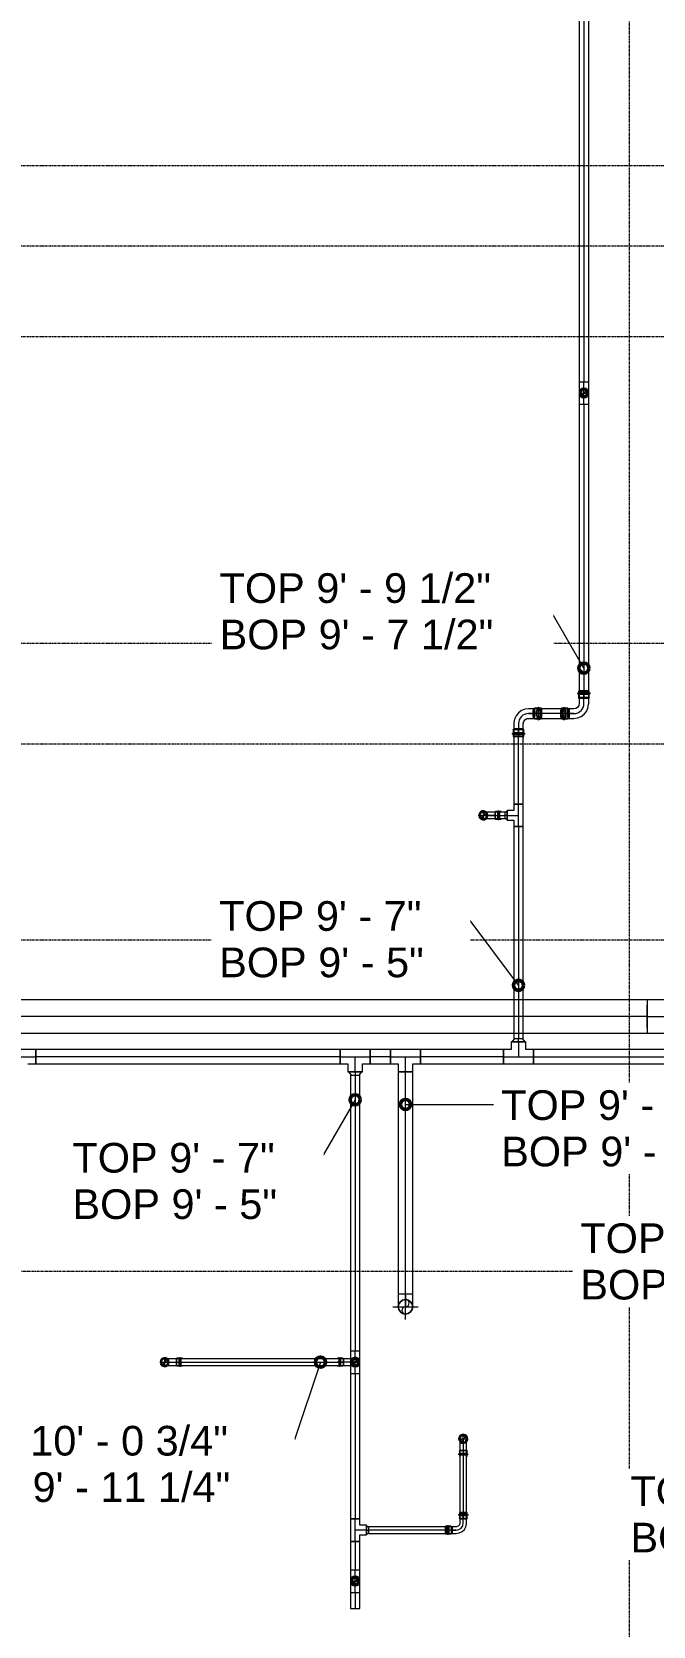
# Model space of a CAD drawing. Header units: inches. Extents: x -3679 to 241, y -496 to 1784.
# Drawn here: x -2129.8 to -2006.2, y 202.5 to 519.6 of the extents above; entities that cross this region are included whole.
import ezdxf

# ---------------------------------------------------------------- set-up
doc = ezdxf.new("R2010")
doc.units = ezdxf.units.IN
doc.header["$MEASUREMENT"] = 0
doc.linetypes.add('Grid Line', pattern=[0.875, 0.5, -0.125, 0.125, -0.125])
doc.layers.add('A-DETL', color=250, linetype='Continuous', lineweight=5, plot=False)
for name, color, linetype, lineweight in [('G-ANNO-DIMS', 251, 'Continuous', 9), ('P-PIPE', 1, 'Continuous', 9), ('P-PIPE-CNTR', 1, 'Continuous', 9), ('S-GRID', 8, 'Continuous', 9)]:
    doc.layers.add(name, color=color, linetype=linetype, lineweight=lineweight)
doc.styles.add('Arial_1', font='arial.ttf', dxfattribs={"height": 5.901198})

# ---------------------------------------------------------------- blocks, each defined once
blk = doc.blocks.new('Victaulic-VicPress316-Elbow 90-45deg Style P568_P571 - Standard-523083-MAIN LEVEL')
at = {"layer": 'P-PIPE'}
for p, q in [((-436.17, 302.52), (-436.17, 302.18)), ((-436.17, 301.89), (-436.17, 301.44)), ((-436.06, 302.52), (-436.06, 301.22)), ((-436.06, 301.33), (-436.06, 300.39)), ((-436.06, 301.33), (-435.41, 301.33)), ((-435.41, 301.33), (-436.06, 301.33)), ((-435.41, 302.52), (-435.41, 302.52)), ((-435.41, 302.52), (-435.41, 302.52)), ((-435.41, 302.52), (-435.41, 302.52)), ((-435.41, 302.52), (-435.41, 302.52)), ((-435.41, 302.18), (-435.41, 302.18)), ((-435.41, 302.18), (-435.41, 302.18)), ((-435.41, 301.89), (-435.41, 301.89)), ((-435.41, 301.89), (-435.41, 301.89)), ((-435.41, 301.33), (-434.75, 301.33)), ((-434.75, 301.33), (-435.41, 301.33)), ((-435.41, 300.39), (-435.41, 301.33)), ((-434.75, 301.22), (-434.75, 302.52)), ((-434.75, 300.39), (-434.75, 301.33)), ((-434.64, 302.18), (-434.64, 302.52)), ((-434.64, 301.44), (-434.64, 301.89)), ((-435.41, 301.22), (-435.41, 301.22)), ((-435.41, 301.22), (-435.41, 301.22)), ((-435.41, 299), (-435.41, 300.39)), ((-435.41, 299), (-435.41, 299))]:
    blk.add_line(p, q, dxfattribs=at)
at = {"layer": 'P-PIPE', "flags": 128}
for points in [[(-436.17, 301.89), (-436.29, 301.96), (-436.3, 302.1), (-436.19, 302.18), (-436.17, 302.18)], [(-436.17, 302.18), (-436.08, 302.18), (-435.83, 302.18), (-435.47, 302.18), (-435.41, 302.18)], [(-435.41, 302.18), (-435.77, 302.18), (-436.05, 302.18), (-436.17, 302.18), (-436.17, 302.18)], [(-436.17, 301.89), (-436.08, 301.89), (-435.83, 301.89), (-435.47, 301.89), (-435.41, 301.89)], [(-435.41, 301.89), (-435.77, 301.89), (-436.05, 301.89), (-436.17, 301.89), (-436.17, 301.89)], [(-436.06, 301.22), (-436.17, 301.41), (-436.17, 301.44)], [(-434.64, 302.18), (-434.73, 302.18), (-434.98, 302.18), (-435.34, 302.18), (-435.41, 302.18)], [(-435.41, 302.18), (-435.04, 302.18), (-434.76, 302.18), (-434.64, 302.18), (-434.64, 302.18)], [(-434.64, 301.89), (-434.73, 301.89), (-434.98, 301.89), (-435.34, 301.89), (-435.41, 301.89)], [(-435.41, 301.89), (-435.04, 301.89), (-434.76, 301.89), (-434.64, 301.89), (-434.64, 301.89)], [(-434.64, 301.44), (-434.73, 301.24), (-434.75, 301.22)], [(-434.64, 302.18), (-434.52, 302.11), (-434.51, 301.98), (-434.62, 301.89), (-434.64, 301.89)], [(-435.41, 299.91), (-435.8, 299.82), (-436.12, 299.56), (-436.3, 299.19), (-436.29, 298.78), (-436.1, 298.42), (-435.78, 298.17), (-435.41, 298.09)], [(-435.41, 299.77), (-435.77, 299.67), (-436.05, 299.42), (-436.17, 299.07), (-436.11, 298.7), (-435.88, 298.4), (-435.54, 298.25), (-435.41, 298.23)], [(-436.06, 300.39), (-436.06, 299.89), (-436.06, 299.46), (-436.06, 299.15), (-436.06, 299.01), (-436.06, 299)], [(-435.41, 298.09), (-435.01, 298.18), (-434.69, 298.44), (-434.51, 298.81), (-434.52, 299.22), (-434.71, 299.58), (-435.03, 299.83), (-435.41, 299.91)], [(-435.41, 298.23), (-435.04, 298.33), (-434.76, 298.58), (-434.64, 298.93), (-434.7, 299.3), (-434.93, 299.6), (-435.27, 299.75), (-435.41, 299.77)], [(-434.75, 299), (-434.75, 299.09), (-434.75, 299.36), (-434.75, 299.76), (-434.75, 300.25), (-434.75, 300.39)]]:
    blk.add_lwpolyline(points, dxfattribs=at)
at = {"layer": 'P-PIPE'}
for radius, start, end in [(0.767, 90, 270), (0.767, 90, 270), (0.767, 90, 270), (0.657, 90, 270), (0.657, 90, 270), (0.657, 90, 180), (0.657, 180, 270), (0.767, 270, 90), (0.767, 270, 90), (0.767, 270, 90), (0.658, 270, 90), (0.658, 270, 90), (0.658, 0, 90), (0.658, 270, 0)]:
    blk.add_arc((-435.41, 299), radius, start, end, dxfattribs=at)
blk = doc.blocks.new('Victaulic-VicPress316-Elbow 90-45deg Style P568_P571 - Standard-V7-MAIN LEVEL')
at = {"layer": 'P-PIPE'}
for p, q in [((-0.77, 3.52), (-0.77, 3.18)), ((0.77, 3.52), (-0.77, 3.52)), ((-0.77, 3.52), (0.77, 3.52)), ((-0.77, 3.18), (0.77, 3.18)), ((0.77, 3.18), (-0.77, 3.18)), ((-0.66, 3.52), (-0.66, 2.22)), ((-0.66, 3.52), (0.66, 3.52)), ((0.66, 3.52), (-0.66, 3.52)), ((0.66, 2.22), (0.66, 3.52)), ((0.77, 3.18), (0.77, 3.52)), ((-3.18, 0.77), (-3.52, 0.77)), ((-3.52, 0.77), (-3.52, -0.77)), ((-3.52, -0.77), (-3.52, 0.77)), ((-2.22, 0.66), (-3.52, 0.66)), ((-3.52, -0.66), (-3.52, 0.66)), ((-3.52, 0.66), (-3.52, -0.66)), ((-3.18, -0.77), (-3.18, 0.77)), ((-3.18, 0.77), (-3.18, -0.77)), ((-2.44, 0.77), (-2.89, 0.77)), ((-2.89, -0.77), (-2.89, 0.77)), ((-2.89, 0.77), (-2.89, -0.77)), ((-1.39, 0.66), (-2.33, 0.66)), ((-2.33, 0), (-2.33, 0.66)), ((-2.33, 0.66), (-2.33, 0)), ((-2.22, -0.66), (-2.22, 0.66)), ((-2.22, 0.66), (-2.22, -0.66)), ((-0.77, 2.89), (-0.77, 2.44)), ((-0.77, 2.89), (0.77, 2.89)), ((0.77, 2.89), (-0.77, 2.89)), ((-0.66, 2.33), (-0.66, 1.39)), ((0, 2.33), (-0.66, 2.33)), ((-0.66, 2.33), (0, 2.33)), ((-0.66, 2.22), (0.66, 2.22)), ((0.66, 2.22), (-0.66, 2.22)), ((0, 2.33), (0.66, 2.33)), ((0.66, 2.33), (0, 2.33)), ((0, 1.39), (0, 2.33)), ((0.66, 1.39), (0.66, 2.33)), ((0.77, 2.44), (0.77, 2.89)), ((-3.52, -0.66), (-2.22, -0.66)), ((-3.52, -0.77), (-3.18, -0.77)), ((-2.89, -0.77), (-2.44, -0.77)), ((-2.33, 0), (-2.33, -0.66)), ((-2.33, -0.66), (-2.33, 0)), ((-1.39, 0), (-2.33, 0)), ((-2.33, -0.66), (-1.39, -0.66))]:
    blk.add_line(p, q, dxfattribs=at)
at = {"layer": 'P-PIPE', "flags": 128}
for points in [[(-0.77, 2.89), (-0.89, 2.96), (-0.9, 3.1), (-0.79, 3.18), (-0.77, 3.18)], [(0.77, 3.18), (0.67, 3.18), (0.42, 3.18), (0.07, 3.18), (-0.3, 3.18), (-0.6, 3.18), (-0.75, 3.18), (-0.77, 3.18)], [(-0.77, 3.18), (-0.67, 3.18), (-0.42, 3.18), (-0.07, 3.18), (0.3, 3.18), (0.6, 3.18), (0.75, 3.18), (0.77, 3.18)], [(0.77, 3.18), (0.89, 3.11), (0.9, 2.98), (0.79, 2.89), (0.77, 2.89)], [(-3.18, 0.77), (-3.11, 0.89), (-2.98, 0.9), (-2.89, 0.79), (-2.89, 0.77)], [(-3.18, 0.77), (-3.18, 0.67), (-3.18, 0.42), (-3.18, 0.07), (-3.18, -0.3), (-3.18, -0.6), (-3.18, -0.75), (-3.18, -0.77)], [(-3.18, -0.77), (-3.18, -0.67), (-3.18, -0.42), (-3.18, -0.07), (-3.18, 0.3), (-3.18, 0.6), (-3.18, 0.75), (-3.18, 0.77)], [(-2.89, -0.77), (-2.89, -0.67), (-2.89, -0.42), (-2.89, -0.07), (-2.89, 0.3), (-2.89, 0.6), (-2.89, 0.75), (-2.89, 0.77)], [(-2.89, 0.77), (-2.89, 0.67), (-2.89, 0.42), (-2.89, 0.07), (-2.89, -0.3), (-2.89, -0.6), (-2.89, -0.75), (-2.89, -0.77)], [(-2.44, 0.77), (-2.24, 0.68), (-2.22, 0.66)], [(-0.66, 1.39), (-0.75, 1.04), (-1, 0.77), (-1.35, 0.66), (-1.39, 0.66)], [(-1.39, -0.66), (-0.78, -0.56), (-0.23, -0.29), (0.22, 0.13), (0.53, 0.67), (0.65, 1.27), (0.66, 1.39)], [(-0.77, 2.89), (-0.67, 2.89), (-0.42, 2.89), (-0.07, 2.89), (0.3, 2.89), (0.6, 2.89), (0.75, 2.89), (0.77, 2.89)], [(0.77, 2.89), (0.67, 2.89), (0.42, 2.89), (0.07, 2.89), (-0.3, 2.89), (-0.6, 2.89), (-0.75, 2.89), (-0.77, 2.89)], [(-0.66, 2.22), (-0.77, 2.41), (-0.77, 2.44)], [(0.77, 2.44), (0.68, 2.24), (0.66, 2.22)], [(-2.89, -0.77), (-2.96, -0.89), (-3.1, -0.9), (-3.18, -0.79), (-3.18, -0.77)], [(-2.22, -0.66), (-2.41, -0.77), (-2.44, -0.77)]]:
    blk.add_lwpolyline(points, dxfattribs=at)
at = {"layer": 'P-PIPE'}
blk.add_arc((-1.39, 1.39), 1.39, 270, 0, dxfattribs=at)
blk = doc.blocks.new('Victaulic-VicPress316-Elbow 90-45deg Style P568_P571 - Standard-V17-MAIN LEVEL')
at = {"layer": 'P-PIPE'}
for p, q in [((-2021.06, 388.54), (-2021.06, 388.16)), ((-2021.06, 388.16), (-2021.04, 388.16)), ((-2021.04, 387.83), (-2021.06, 387.83)), ((-2021.06, 387.83), (-2021.06, 387.28)), ((-2018.96, 388.54), (-2021.04, 388.54)), ((-2021.04, 388.54), (-2018.96, 388.54)), ((-2021.04, 388.16), (-2018.96, 388.16)), ((-2018.96, 388.16), (-2021.04, 388.16)), ((-2021.04, 387.83), (-2018.96, 387.83)), ((-2018.96, 387.83), (-2021.04, 387.83)), ((-2020.95, 388.54), (-2020.95, 387.06)), ((-2020.95, 387.17), (-2020.95, 386)), ((-2020.93, 388.54), (-2019.07, 388.54)), ((-2019.07, 388.54), (-2020.93, 388.54)), ((-2019.82, 387.17), (-2020.93, 387.17)), ((-2020.93, 387.17), (-2020.18, 387.17)), ((-2020.93, 387.06), (-2019.07, 387.06)), ((-2019.07, 387.06), (-2020.93, 387.06)), ((-2020.18, 387.17), (-2019.07, 387.17)), ((-2020, 386), (-2020, 387.17)), ((-2019.07, 387.17), (-2019.82, 387.17)), ((-2019.05, 387.06), (-2019.05, 388.54)), ((-2019.05, 386), (-2019.05, 387.17)), ((-2018.94, 388.16), (-2018.96, 388.16)), ((-2018.96, 387.83), (-2018.94, 387.83)), ((-2018.94, 388.16), (-2018.94, 388.54)), ((-2018.94, 387.28), (-2018.94, 387.83)), ((-2024.1, 385.05), (-2024.47, 385.05)), ((-2023.02, 384.94), (-2024.47, 384.94)), ((-2023.23, 385.05), (-2023.78, 385.05)), ((-2021.98, 384.94), (-2023.12, 384.94)), ((-2021.98, 383.99), (-2023.12, 383.99)), ((-2024.47, 383.04), (-2023.02, 383.04)), ((-2024.47, 382.93), (-2024.1, 382.93)), ((-2023.78, 382.93), (-2023.23, 382.93)), ((-2023.12, 383.04), (-2021.98, 383.04))]:
    blk.add_line(p, q, dxfattribs=at)
at = {"layer": 'P-PIPE', "flags": 128}
for points in [[(-2021.06, 387.83), (-2021.2, 387.91), (-2021.21, 388.07), (-2021.08, 388.16), (-2021.06, 388.16)], [(-2018.96, 388.16), (-2019.13, 388.16), (-2019.46, 388.16), (-2019.87, 388.16), (-2020.32, 388.16), (-2020.7, 388.16), (-2020.96, 388.16), (-2021.06, 388.16), (-2021.06, 388.16)], [(-2021.06, 387.83), (-2020.97, 387.83), (-2020.71, 387.83), (-2020.32, 387.83), (-2019.88, 387.83), (-2019.46, 387.83), (-2019.14, 387.83), (-2018.96, 387.83), (-2018.96, 387.83)], [(-2020.95, 387.06), (-2021.06, 387.25), (-2021.06, 387.28)], [(-2021.04, 388.16), (-2020.87, 388.16), (-2020.54, 388.16), (-2020.13, 388.16), (-2019.68, 388.16), (-2019.3, 388.16), (-2019.04, 388.16), (-2018.94, 388.16), (-2018.94, 388.16)], [(-2018.94, 387.83), (-2019.03, 387.83), (-2019.29, 387.83), (-2019.68, 387.83), (-2020.12, 387.83), (-2020.54, 387.83), (-2020.86, 387.83), (-2021.04, 387.83), (-2021.04, 387.83)], [(-2018.94, 387.28), (-2019.03, 387.07), (-2019.05, 387.06)], [(-2018.94, 388.16), (-2018.8, 388.09), (-2018.79, 387.93), (-2018.92, 387.83), (-2018.94, 387.83)], [(-2023.94, 385.21), (-2024.09, 385.15), (-2024.17, 385.02), (-2024.23, 384.81), (-2024.28, 384.5), (-2024.3, 384.08), (-2024.29, 383.64), (-2024.25, 383.28), (-2024.2, 383.04), (-2024.14, 382.89), (-2024.05, 382.79), (-2023.94, 382.76)], [(-2023.94, 385.21), (-2023.79, 385.15), (-2023.7, 385.02), (-2023.64, 384.81), (-2023.6, 384.5), (-2023.57, 384.08), (-2023.58, 383.64), (-2023.62, 383.28), (-2023.68, 383.04), (-2023.74, 382.89), (-2023.83, 382.79), (-2023.94, 382.76)], [(-2023.23, 385.05), (-2023.04, 384.98), (-2022.97, 384.91)], [(-2020.95, 386), (-2021.04, 385.57), (-2021.28, 385.22), (-2021.64, 384.99), (-2021.98, 384.94)], [(-2021.98, 383.04), (-2021.25, 383.13), (-2020.57, 383.4), (-2019.97, 383.84), (-2019.51, 384.41), (-2019.19, 385.09), (-2019.06, 385.82), (-2019.05, 386)], [(-2023.23, 382.93), (-2023.04, 383), (-2022.97, 383.07)]]:
    blk.add_lwpolyline(points, dxfattribs=at)
at = {"layer": 'P-PIPE'}
for centre, major_axis, ratio, start_param, end_param in [((-2024.47, 383.99), (0, 1.06), 0.188847, 0, 3.141593), ((-2024.47, 383.99), (0, 0.95), 0.188847, 0, 3.141593), ((-2024.47, 383.99), (0, 1.06), 0.188847, 3.141593, 6.283185), ((-2024.47, 383.99), (0, 0.95), 0.188847, 3.141593, 6.283185), ((-2024.1, 383.99), (0, 1.06), 0.188847, 0, 3.141593), ((-2024.1, 383.99), (0, 1.06), 0.188847, 3.141593, 6.283185), ((-2023.78, 383.99), (0, 1.06), 0.188847, 0, 3.141593), ((-2023.78, 383.99), (0, 1.06), 0.188847, 3.141593, 6.283185), ((-2023.12, 383.99), (0, 0.95), 0.188847, 0, 1.570796), ((-2023.12, 383.99), (0, 0.95), 0.188847, 1.570796, 3.141593), ((-2023.02, 383.99), (0, 0.95), 0.188847, 0, 3.141593), ((-2023.12, 383.99), (0, 0.95), 0.188847, 4.712389, 6.283185), ((-2023.12, 383.99), (0, 0.95), 0.188847, 3.141593, 4.712389), ((-2023.02, 383.99), (0, 0.95), 0.188847, 3.141593, 6.283185), ((-2021.98, 386), (0, 2.02), 0.982006, 3.141593, 4.712389)]:
    blk.add_ellipse(centre, major_axis=major_axis, ratio=ratio, start_param=start_param, end_param=end_param, dxfattribs=at)
blk = doc.blocks.new('Victaulic-VicPress316-Elbow 90-45deg Style P568_P571 - Standard-V18-MAIN LEVEL')
at = {"layer": 'P-PIPE'}
for p, q in [((-2029.88, 384.94), (-2031.02, 384.94)), ((-2031.02, 383.99), (-2029.88, 383.99)), ((-2028.53, 384.94), (-2029.98, 384.94)), ((-2029.22, 385.05), (-2029.77, 385.05)), ((-2028.53, 385.05), (-2028.9, 385.05)), ((-2034.06, 380.7), (-2034.06, 380.14)), ((-2033.95, 381.97), (-2033.95, 380.81)), ((-2033.95, 380.92), (-2033.95, 379.44)), ((-2032.07, 380.92), (-2033.93, 380.92)), ((-2033.93, 380.92), (-2032.07, 380.92)), ((-2033.18, 380.81), (-2033.93, 380.81)), ((-2033.93, 380.81), (-2032.82, 380.81)), ((-2032.07, 380.81), (-2033.18, 380.81)), ((-2033, 381.97), (-2033, 380.81)), ((-2032.82, 380.81), (-2032.07, 380.81)), ((-2032.05, 380.81), (-2032.05, 381.97)), ((-2032.05, 379.44), (-2032.05, 380.92)), ((-2031.94, 380.14), (-2031.94, 380.7)), ((-2031.02, 383.04), (-2029.88, 383.04)), ((-2029.98, 383.04), (-2028.53, 383.04)), ((-2029.77, 382.93), (-2029.22, 382.93)), ((-2028.9, 382.93), (-2028.53, 382.93)), ((-2034.06, 380.14), (-2034.04, 380.14)), ((-2034.06, 379.81), (-2034.06, 379.44)), ((-2034.04, 379.81), (-2034.06, 379.81)), ((-2031.96, 380.14), (-2034.04, 380.14)), ((-2034.04, 380.14), (-2031.96, 380.14)), ((-2031.96, 379.81), (-2034.04, 379.81)), ((-2034.04, 379.81), (-2031.96, 379.81)), ((-2034.04, 379.44), (-2031.96, 379.44)), ((-2031.96, 379.44), (-2034.04, 379.44)), ((-2032.07, 379.44), (-2033.93, 379.44)), ((-2033.93, 379.44), (-2032.07, 379.44)), ((-2031.94, 380.14), (-2031.96, 380.14)), ((-2031.96, 379.81), (-2031.94, 379.81)), ((-2031.94, 379.44), (-2031.94, 379.81))]:
    blk.add_line(p, q, dxfattribs=at)
at = {"layer": 'P-PIPE', "flags": 128}
for points in [[(-2031.02, 384.94), (-2031.75, 384.84), (-2032.43, 384.57), (-2033.03, 384.13), (-2033.49, 383.56), (-2033.81, 382.89), (-2033.94, 382.16), (-2033.95, 381.97)], [(-2029.77, 385.05), (-2029.96, 384.98), (-2030.03, 384.91)], [(-2029.06, 385.21), (-2029.21, 385.15), (-2029.3, 385.02), (-2029.36, 384.81), (-2029.4, 384.5), (-2029.43, 384.08), (-2029.42, 383.64), (-2029.38, 383.28), (-2029.32, 383.04), (-2029.26, 382.89), (-2029.17, 382.79), (-2029.06, 382.76)], [(-2029.06, 382.76), (-2028.91, 382.83), (-2028.83, 382.96), (-2028.77, 383.16), (-2028.72, 383.48), (-2028.7, 383.9), (-2028.71, 384.34), (-2028.75, 384.69), (-2028.8, 384.94), (-2028.86, 385.09), (-2028.95, 385.18), (-2029.06, 385.21)], [(-2034.06, 380.7), (-2033.97, 380.9), (-2033.95, 380.92)], [(-2032.05, 381.97), (-2031.96, 382.4), (-2031.72, 382.75), (-2031.36, 382.98), (-2031.02, 383.04)], [(-2032.05, 380.92), (-2031.94, 380.72), (-2031.94, 380.7)], [(-2029.77, 382.93), (-2029.96, 383), (-2030.03, 383.07)], [(-2034.06, 379.81), (-2034.2, 379.89), (-2034.21, 380.05), (-2034.08, 380.14), (-2034.06, 380.14)], [(-2031.96, 380.14), (-2032.13, 380.14), (-2032.46, 380.14), (-2032.87, 380.14), (-2033.32, 380.14), (-2033.7, 380.14), (-2033.96, 380.14), (-2034.06, 380.14), (-2034.06, 380.14)], [(-2034.06, 379.81), (-2033.97, 379.81), (-2033.71, 379.81), (-2033.32, 379.81), (-2032.88, 379.81), (-2032.46, 379.81), (-2032.14, 379.81), (-2031.96, 379.81), (-2031.96, 379.81)], [(-2034.04, 380.14), (-2033.87, 380.14), (-2033.54, 380.14), (-2033.13, 380.14), (-2032.68, 380.14), (-2032.3, 380.14), (-2032.04, 380.14), (-2031.94, 380.14), (-2031.94, 380.14)], [(-2031.94, 379.81), (-2032.03, 379.81), (-2032.29, 379.81), (-2032.68, 379.81), (-2033.12, 379.81), (-2033.54, 379.81), (-2033.86, 379.81), (-2034.04, 379.81), (-2034.04, 379.81)], [(-2031.94, 380.14), (-2031.8, 380.07), (-2031.79, 379.91), (-2031.92, 379.81), (-2031.94, 379.81)]]:
    blk.add_lwpolyline(points, dxfattribs=at)
at = {"layer": 'P-PIPE'}
for centre, major_axis, ratio, start_param, end_param in [((-2031.02, 381.97), (0, 2.02), 0.982006, 0, 1.570796), ((-2029.98, 383.99), (0, 0.95), 0.188847, 0, 3.141593), ((-2029.88, 383.99), (0, 0.95), 0.188847, 0, 1.570796), ((-2029.88, 383.99), (0, 0.95), 0.188847, 1.570796, 3.141593), ((-2029.98, 383.99), (0, 0.95), 0.188847, 3.141593, 6.283185), ((-2029.88, 383.99), (0, 0.95), 0.188847, 4.712389, 6.283185), ((-2029.88, 383.99), (0, 0.95), 0.188847, 3.141593, 4.712389), ((-2029.22, 383.99), (0, 1.06), 0.188847, 0, 3.141593), ((-2029.22, 383.99), (0, 1.06), 0.188847, 3.141593, 6.283185), ((-2028.9, 383.99), (0, 1.06), 0.188847, 0, 3.141593), ((-2028.9, 383.99), (0, 1.06), 0.188847, 3.141593, 6.283185), ((-2028.53, 383.99), (0, 1.06), 0.188847, 0, 3.141593), ((-2028.53, 383.99), (0, 0.95), 0.188847, 0, 3.141593), ((-2028.53, 383.99), (0, 1.06), 0.188847, 3.141593, 6.283185), ((-2028.53, 383.99), (0, 0.95), 0.188847, 3.141593, 6.283185)]:
    blk.add_ellipse(centre, major_axis=major_axis, ratio=ratio, start_param=start_param, end_param=end_param, dxfattribs=at)
blk = doc.blocks.new('Transition - Generic - Plumbing-CW-1090292-MAIN LEVEL')
at = {"layer": 'P-PIPE'}
for radius, start, end in [(0.8125, 0, 180), (0.8125, 180, 0), (0.5625, 0, 180), (0.5625, 180, 0)]:
    blk.add_arc((-2376, 415.742802), radius, start, end, dxfattribs=at)
blk = doc.blocks.new('Elbow - Welded - Generic - Standard-V6-MAIN LEVEL')
at = {"layer": 'P-PIPE'}
blk.add_line((-704.95, 313.74), (-704.95, 313.74), dxfattribs=at)
blk.add_line((-704.95, 313.74), (-704.95, 313.74), dxfattribs=at)
at = {"layer": 'P-PIPE', "flags": 128}
for points in [[(-708.91, 313.74), (-708.81, 314.25), (-708.55, 314.69), (-708.14, 315.01), (-707.65, 315.17), (-707.47, 315.18)], [(-707.47, 315.18), (-707.38, 315.18), (-707.1, 315.18), (-706.67, 315.18), (-706.11, 315.18), (-705.47, 315.18), (-704.95, 315.18)], [(-707.47, 315.18), (-706.96, 315.09), (-706.52, 314.82), (-706.2, 314.42), (-706.04, 313.92), (-706.03, 313.74)], [(-707.47, 312.31), (-707.98, 312.4), (-708.42, 312.66), (-708.74, 313.07), (-708.89, 313.56), (-708.91, 313.74)], [(-706.03, 313.74), (-706.12, 313.23), (-706.39, 312.79), (-706.8, 312.47), (-707.29, 312.32), (-707.47, 312.31)], [(-704.95, 312.31), (-705.63, 312.31), (-706.26, 312.31), (-706.79, 312.31), (-707.18, 312.31), (-707.42, 312.31), (-707.47, 312.31)]]:
    blk.add_lwpolyline(points, dxfattribs=at)
at = {"layer": 'P-PIPE'}
for start, end in [(0, 180), (180, 0)]:
    blk.add_arc((-707.47, 313.74), 1.44, start, end, dxfattribs=at)
blk = doc.blocks.new('Transition - Generic - Plumbing-CW-1022941-MAIN LEVEL')
at = {"layer": 'P-PIPE'}
for radius, start, end in [(0.8125, 90, 270), (0.5625, 90, 270), (0.8125, 270, 90), (0.5625, 270, 90)]:
    blk.add_arc((-1197, 38.637308), radius, start, end, dxfattribs=at)

msp = doc.modelspace()

# ---------------------------------------------------------------- linework, layer by layer
at = {"layer": 'A-DETL'}
msp.add_line((-2055.49, 266), (-2055.49, 283.75), dxfattribs=at)
at = {"layer": 'G-ANNO-DIMS'}
for p, q in [((-2029.27, 409.1), (-2036.9, 409.1)), ((-2020, 393.03), (-2029.27, 409.1)), ((-2043.45, 343.87), (-2050.66, 343.87)), ((-2033, 329.94), (-2043.45, 343.87)), ((-2065.49, 307.18), (-2072.06, 295.8)), ((-2055.49, 306.26), (-2047.19, 306.26)), ((-2047.19, 306.26), (-2037.95, 306.26)), ((-2072.06, 295.8), (-2079.84, 295.8)), ((-2072.41, 255), (-2077.54, 239.52)), ((-2077.54, 239.52), (-2089.23, 239.52))]:
    msp.add_line(p, q, dxfattribs=at)
at = {"layer": 'G-ANNO-DIMS', "lineweight": 50}
for centre in [(-2020, 393.03), (-2033, 329.94), (-2065.49, 307.18), (-2055.49, 306.26), (-2072.41, 255)]:
    msp.add_circle(centre, 1, dxfattribs=at)
at = {"layer": 'P-PIPE'}
for p, q in [((-2020.95, 565.5), (-2020.95, 449.99)), ((-2019.05, 449.99), (-2019.05, 565.5)), ((-2020.95, 449.99), (-2020.95, 445.5)), ((-2020.95, 449.99), (-2019.05, 449.99)), ((-2019.05, 445.5), (-2019.05, 449.99)), ((-2020.95, 445.5), (-2020.95, 387.17)), ((-2020.95, 445.5), (-2019.05, 445.5)), ((-2019.05, 387.17), (-2019.05, 445.5)), ((-2020.95, 387.17), (-2019.05, 387.17)), ((-2023.12, 384.94), (-2029.88, 384.94)), ((-2033.95, 380.81), (-2033.95, 365.99)), ((-2032.05, 380.81), (-2033.95, 380.81)), ((-2032.05, 365.99), (-2032.05, 380.81)), ((-2029.88, 383.04), (-2023.12, 383.04)), ((-2033.95, 364.69), (-2035.24, 364.69)), ((-2035.24, 362.79), (-2035.24, 364.69)), ((-2035.24, 364.69), (-2035.24, 362.79)), ((-2033.95, 365.99), (-2033.95, 364.69)), ((-2033.95, 365.99), (-2032.05, 365.99)), ((-2032.05, 365.99), (-2033.95, 365.99)), ((-2032.05, 365.99), (-2033.95, 365.99)), ((-2032.05, 361.5), (-2032.05, 365.99)), ((-2035.65, 364.4), (-2037.67, 364.4)), ((-2037.67, 363.09), (-2037.67, 364.4)), ((-2037.67, 363.09), (-2035.65, 363.09)), ((-2035.24, 364.56), (-2035.65, 364.31)), ((-2035.65, 363.09), (-2035.65, 364.4)), ((-2035.65, 363.18), (-2035.24, 362.93)), ((-2035.24, 362.79), (-2033.95, 362.79)), ((-2033.95, 362.79), (-2033.95, 361.5)), ((-2033.95, 361.5), (-2033.95, 319.39)), ((-2033.95, 361.5), (-2032.05, 361.5)), ((-2033.95, 361.5), (-2032.05, 361.5)), ((-2032.05, 361.5), (-2033.95, 361.5)), ((-2032.05, 319.39), (-2032.05, 361.5)), ((-2007.4, 327.06), (-2314.93, 327.06)), ((-2007.4, 327.06), (-2007.4, 320.43)), ((-2004.11, 327.06), (-2007.4, 327.06)), ((-2007.4, 326.09), (-2007.4, 321.4)), ((-2007.4, 321.4), (-2007.4, 326.09)), ((-2314.93, 320.43), (-2007.4, 320.43)), ((-2007.4, 320.43), (-1996.14, 320.43)), ((-2129.01, 317.18), (-2134.99, 317.18)), ((-2068.48, 317.18), (-2129.01, 317.18)), ((-2129.01, 317.18), (-2129.01, 314.31)), ((-2129.01, 314.31), (-2129.01, 317.18)), ((-2129.01, 317.18), (-2129.01, 314.31)), ((-2068.48, 317.18), (-2068.48, 314.31)), ((-2062.5, 317.18), (-2068.48, 317.18)), ((-2068.48, 314.31), (-2068.48, 317.18)), ((-2068.48, 317.18), (-2068.48, 314.31)), ((-2062.5, 314.31), (-2062.5, 317.18)), ((-2062.5, 317.18), (-2062.5, 314.31)), ((-2058.48, 317.18), (-2062.5, 317.18)), ((-2062.5, 317.18), (-2062.5, 314.31)), ((-2052.5, 317.18), (-2058.48, 317.18)), ((-2058.48, 314.31), (-2058.48, 317.18)), ((-2058.48, 317.18), (-2058.48, 314.31)), ((-2058.48, 317.18), (-2058.48, 314.31)), ((-2052.5, 314.31), (-2052.5, 317.18)), ((-2052.5, 317.18), (-2052.5, 314.31)), ((-2035.99, 317.18), (-2052.5, 317.18)), ((-2052.5, 317.18), (-2052.5, 314.31)), ((-2035.99, 317.18), (-2035.99, 314.31)), ((-2034.44, 317.18), (-2035.99, 317.18)), ((-2035.99, 317.18), (-2035.99, 314.31)), ((-2035.99, 314.31), (-2035.99, 317.18)), ((-2034.44, 318.73), (-2034.44, 317.18)), ((-2034.44, 318.73), (-2031.56, 318.73)), ((-2031.56, 318.73), (-2034.44, 318.73)), ((-2033.81, 319.39), (-2034.31, 318.73)), ((-2033.95, 319.39), (-2032.05, 319.39)), ((-2031.69, 318.73), (-2032.19, 319.39)), ((-2031.56, 317.18), (-2031.56, 318.73)), ((-2030.01, 317.18), (-2031.56, 317.18)), ((-2030.01, 317.18), (-2030.01, 314.31)), ((-2030.01, 314.31), (-2030.01, 317.18)), ((-1955.99, 317.18), (-2030.01, 317.18)), ((-2030.01, 314.31), (-2030.01, 317.18)), ((-2130.56, 314.31), (-2129.01, 314.31)), ((-2129.01, 314.31), (-2068.48, 314.31)), ((-2068.48, 314.31), (-2066.93, 314.31)), ((-2066.93, 314.31), (-2066.93, 312.75)), ((-2064.05, 314.31), (-2062.5, 314.31)), ((-2064.05, 312.75), (-2064.05, 314.31)), ((-2062.5, 314.31), (-2058.48, 314.31)), ((-2058.48, 314.31), (-2056.93, 314.31)), ((-2056.93, 314.31), (-2056.93, 312.75)), ((-2054.05, 314.31), (-2052.5, 314.31)), ((-2054.05, 312.75), (-2054.05, 314.31)), ((-2052.5, 314.31), (-2035.99, 314.31)), ((-2035.99, 314.31), (-2030.01, 314.31)), ((-2030.01, 314.31), (-1955.99, 314.31)), ((-2066.93, 312.75), (-2064.05, 312.75)), ((-2064.05, 312.75), (-2066.93, 312.75)), ((-2066.8, 312.75), (-2066.3, 312.09)), ((-2066.44, 312.09), (-2066.44, 257.24)), ((-2066.44, 312.09), (-2064.54, 312.09)), ((-2064.68, 312.09), (-2064.18, 312.75)), ((-2064.54, 257.24), (-2064.54, 312.09)), ((-2056.93, 312.75), (-2056.93, 268.52)), ((-2054.05, 312.75), (-2056.93, 312.75)), ((-2056.93, 312.75), (-2054.05, 312.75)), ((-2054.05, 312.75), (-2056.93, 312.75)), ((-2054.05, 268.52), (-2054.05, 312.75)), ((-2054.05, 268.52), (-2056.93, 268.52)), ((-2066.44, 257.24), (-2066.44, 252.76)), ((-2066.44, 257.24), (-2064.54, 257.24)), ((-2064.54, 252.76), (-2064.54, 257.24)), ((-2067.82, 255.66), (-2101.04, 255.66)), ((-2101.04, 254.34), (-2101.04, 255.66)), ((-2101.04, 254.34), (-2067.82, 254.34)), ((-2067.82, 254.34), (-2067.82, 255.66)), ((-2066.44, 252.76), (-2066.44, 223.84)), ((-2066.44, 252.76), (-2064.54, 252.76)), ((-2064.54, 223.84), (-2064.54, 252.76)), ((-2044.66, 237.41), (-2044.66, 223.92)), ((-2044.66, 237.41), (-2043.34, 237.41)), ((-2043.34, 223.92), (-2043.34, 237.41)), ((-2066.44, 223.84), (-2066.44, 219.35)), ((-2064.54, 223.84), (-2066.44, 223.84)), ((-2066.44, 223.84), (-2064.54, 223.84)), ((-2066.44, 223.84), (-2064.54, 223.84)), ((-2064.54, 222.54), (-2064.54, 223.84)), ((-2063.25, 222.54), (-2064.54, 222.54)), ((-2063.25, 220.64), (-2063.25, 222.54)), ((-2063.25, 222.54), (-2063.25, 220.64)), ((-2062.84, 222.15), (-2063.25, 222.4)), ((-2046.33, 222.25), (-2062.84, 222.25)), ((-2062.84, 222.25), (-2062.84, 220.93)), ((-2046.33, 222.25), (-2046.33, 220.93)), ((-2044.66, 223.92), (-2043.34, 223.92)), ((-2064.54, 219.35), (-2066.44, 219.35)), ((-2066.44, 219.35), (-2064.54, 219.35)), ((-2066.44, 219.35), (-2066.44, 213.7)), ((-2066.44, 219.35), (-2064.54, 219.35)), ((-2064.54, 219.35), (-2064.54, 220.64)), ((-2064.54, 220.64), (-2063.25, 220.64)), ((-2064.54, 213.7), (-2064.54, 219.35)), ((-2063.25, 220.78), (-2062.84, 221.03)), ((-2062.84, 220.93), (-2046.33, 220.93)), ((-2066.44, 213.7), (-2066.44, 209.21)), ((-2066.44, 213.7), (-2064.54, 213.7)), ((-2064.54, 209.21), (-2064.54, 213.7)), ((-2066.44, 209.21), (-2066.44, 205.99)), ((-2066.44, 209.21), (-2064.54, 209.21)), ((-2064.54, 205.99), (-2064.54, 209.21)), ((-2066.44, 205.99), (-2064.54, 205.99))]:
    msp.add_line(p, q, dxfattribs=at)
for centre, radius, start, end in [((-2020, 447.74), 0.951, 90, 270), ((-2020, 447.74), 0.657, 0, 180), ((-2020, 447.74), 0.658, 180, 0), ((-2020, 447.41), 0.329, 90, 270), ((-2020, 447.74), 0.951, 270, 90), ((-2020, 448.07), 0.329, 270, 90), ((-2040, 363.74), 0.658, 0, 180), ((-2040, 363.74), 0.657, 180, 0), ((-2040, 363.41), 0.329, 90, 270), ((-2040, 364.07), 0.329, 270, 90), ((-2055.49, 266), 1.44, 0, 180), ((-2055.49, 266.72), 0.719, 270, 90), ((-2055.49, 266), 1.44, 180, 0), ((-2055.49, 265.28), 0.719, 90, 270), ((-2103.37, 255), 0.657, 0, 180), ((-2103.37, 255), 0.657, 180, 0), ((-2103.37, 254.67), 0.329, 90, 270), ((-2103.37, 255.33), 0.329, 270, 90), ((-2065.49, 255), 0.951, 90, 270), ((-2065.49, 255), 0.657, 0, 180), ((-2065.49, 255), 0.657, 180, 0), ((-2065.49, 254.67), 0.329, 90, 270), ((-2065.49, 255), 0.951, 270, 90), ((-2065.49, 255.33), 0.329, 270, 90), ((-2044, 239.74), 0.657, 0, 180), ((-2044, 239.74), 0.658, 180, 0), ((-2044, 239.41), 0.329, 90, 270), ((-2044, 240.07), 0.329, 270, 90), ((-2065.49, 211.46), 0.951, 90, 270), ((-2065.49, 211.46), 0.657, 0, 180), ((-2065.49, 211.46), 0.657, 180, 0), ((-2065.49, 211.13), 0.329, 90, 270), ((-2065.49, 211.46), 0.951, 270, 90), ((-2065.49, 211.79), 0.329, 270, 90)]:
    msp.add_arc(centre, radius, start, end, dxfattribs=at)
for centre, start_param, end_param in [((-2029.88, 383.99), 0, 1.570796), ((-2029.88, 383.99), 1.570796, 3.141593), ((-2029.88, 383.99), 4.712389, 6.283185), ((-2029.88, 383.99), 3.141593, 4.712389), ((-2023.12, 383.99), 0, 1.570796), ((-2023.12, 383.99), 1.570796, 3.141593), ((-2023.12, 383.99), 4.712389, 6.283185), ((-2023.12, 383.99), 3.141593, 4.712389)]:
    msp.add_ellipse(centre, major_axis=(0, 0.95), ratio=0.188847, start_param=start_param, end_param=end_param, dxfattribs=at)
at = {"layer": 'P-PIPE-CNTR'}
for p, q in [((-2020, 565.5), (-2020, 449.99)), ((-2020, 565.5), (-2020, 449.99)), ((-2021, 447.74), (-2019, 447.74)), ((-2020, 445.5), (-2020, 449.99)), ((-2020, 446.74), (-2020, 448.74)), ((-2020, 445.5), (-2020, 387.17)), ((-2020, 445.5), (-2020, 387.17)), ((-2020, 386), (-2020, 388.54)), ((-2020, 386), (-2020, 387.17)), ((-2029.88, 383.99), (-2031.02, 383.99)), ((-2023.12, 383.99), (-2029.88, 383.99)), ((-2023.12, 383.99), (-2029.88, 383.99)), ((-2023.12, 383.99), (-2021.98, 383.99)), ((-2033, 381.97), (-2033, 380.81)), ((-2033, 381.97), (-2033, 379.44)), ((-2033, 365.99), (-2033, 380.81)), ((-2033, 365.99), (-2033, 380.81)), ((-2040, 362.74), (-2040, 364.74)), ((-2033, 361.5), (-2033, 365.99)), ((-2041, 363.74), (-2039, 363.74)), ((-2040, 363.74), (-2038.61, 363.74)), ((-2038.61, 363.74), (-2037.67, 363.74)), ((-2038.61, 363.74), (-2036.48, 363.74)), ((-2037.67, 363.74), (-2035.65, 363.74)), ((-2037.67, 363.74), (-2035.65, 363.74)), ((-2035.24, 363.74), (-2035.65, 363.74)), ((-2035.24, 363.74), (-2033, 363.74)), ((-2033, 361.5), (-2033, 319.39)), ((-2033, 361.5), (-2033, 319.39)), ((-2007.4, 323.74), (-2314.93, 323.74)), ((-2007.4, 323.74), (-2314.93, 323.74)), ((-2007.4, 323.74), (-1996.14, 323.74)), ((-2033, 318.73), (-2033, 319.39)), ((-2033, 318.73), (-2033, 315.74)), ((-2134.99, 315.74), (-2129.01, 315.74)), ((-2068.48, 315.74), (-2129.01, 315.74)), ((-2068.48, 315.74), (-2129.01, 315.74)), ((-2068.48, 315.74), (-2062.5, 315.74)), ((-2065.49, 312.75), (-2065.49, 315.74)), ((-2058.48, 315.74), (-2062.5, 315.74)), ((-2058.48, 315.74), (-2062.5, 315.74)), ((-2058.48, 315.74), (-2052.5, 315.74)), ((-2055.49, 312.75), (-2055.49, 315.74)), ((-2035.99, 315.74), (-2052.5, 315.74)), ((-2035.99, 315.74), (-2052.5, 315.74)), ((-2035.99, 315.74), (-2030.01, 315.74)), ((-2030.01, 315.74), (-1955.99, 315.74)), ((-2030.01, 315.74), (-1955.99, 315.74)), ((-2065.49, 312.75), (-2065.49, 312.09)), ((-2065.49, 312.09), (-2065.49, 257.24)), ((-2065.49, 312.09), (-2065.49, 257.24)), ((-2055.49, 268.52), (-2055.49, 312.75)), ((-2055.49, 268.52), (-2055.49, 312.75)), ((-2055.49, 268.52), (-2055.49, 266)), ((-2055.49, 263.5), (-2055.49, 268.5)), ((-2057.99, 266), (-2052.99, 266)), ((-2065.49, 252.76), (-2065.49, 257.24)), ((-2104.37, 255), (-2102.37, 255)), ((-2103.37, 254), (-2103.37, 256)), ((-2103.37, 255), (-2101.98, 255)), ((-2101.98, 255), (-2101.04, 255)), ((-2101.98, 255), (-2099.85, 255)), ((-2101.04, 255), (-2067.82, 255)), ((-2101.04, 255), (-2067.82, 255)), ((-2066.88, 255), (-2069.01, 255)), ((-2066.88, 255), (-2067.82, 255)), ((-2065.49, 255), (-2066.88, 255)), ((-2066.49, 255), (-2064.49, 255)), ((-2065.49, 254), (-2065.49, 256)), ((-2065.49, 252.76), (-2065.49, 223.84)), ((-2065.49, 252.76), (-2065.49, 223.84)), ((-2045, 239.74), (-2043, 239.74)), ((-2044, 238.74), (-2044, 240.74)), ((-2044, 239.74), (-2044, 238.35)), ((-2044, 238.35), (-2044, 237.41)), ((-2044, 238.35), (-2044, 236.22)), ((-2044, 237.41), (-2044, 223.92)), ((-2044, 237.41), (-2044, 223.92)), ((-2065.49, 219.35), (-2065.49, 223.84)), ((-2044, 222.98), (-2044, 225.11)), ((-2044, 222.98), (-2044, 223.92)), ((-2063.25, 221.59), (-2065.49, 221.59)), ((-2065.49, 219.35), (-2065.49, 213.7)), ((-2065.49, 219.35), (-2065.49, 213.7)), ((-2063.25, 221.59), (-2062.84, 221.59)), ((-2046.33, 221.59), (-2062.84, 221.59)), ((-2046.33, 221.59), (-2062.84, 221.59)), ((-2046.33, 221.59), (-2045.39, 221.59)), ((-2065.49, 209.21), (-2065.49, 213.7)), ((-2065.49, 210.46), (-2065.49, 212.46)), ((-2066.49, 211.46), (-2064.49, 211.46)), ((-2065.49, 209.21), (-2065.49, 205.99)), ((-2065.49, 209.21), (-2065.49, 205.99))]:
    msp.add_line(p, q, dxfattribs=at)
msp.add_arc((-2045.39, 222.98), 1.39, 270, 0, dxfattribs=at)
for centre, start_param, end_param in [((-2031.02, 381.97), 0, 1.570796), ((-2021.98, 386), 3.141593, 4.712389)]:
    msp.add_ellipse(centre, major_axis=(0, 2.02), ratio=0.982006, start_param=start_param, end_param=end_param, dxfattribs=at)
at = {"layer": 'S-GRID', "linetype": 'Grid Line'}
for p, q in [((-2011, 1771.74), (-2011, -484.26)), ((-3666.39, 493), (228, 493)), ((-3666.39, 477), (228, 477)), ((-3666.39, 459), (228, 459)), ((-3666.39, 398), (228, 398)), ((-3666.39, 378), (228, 378)), ((-3666.39, 339), (226, 339)), ((228, 273), (-3666.39, 273))]:
    msp.add_line(p, q, dxfattribs=at)

# ---------------------------------------------------------------- block references
at = {"layer": 'P-PIPE'}
for name, p, rotation in [('Transition - Generic - Plumbing-CW-1090292-MAIN LEVEL', (-4396, 863.49), 180), ('Victaulic-VicPress316-Elbow 90-45deg Style P568_P571 - Standard-523083-MAIN LEVEL', (-2339, -71.66), 270), ('Victaulic-VicPress316-Elbow 90-45deg Style P568_P571 - Standard-523083-MAIN LEVEL', (-2402.37, -180.41), 270), ('Victaulic-VicPress316-Elbow 90-45deg Style P568_P571 - Standard-523083-MAIN LEVEL', (-1766.49, 690.41), 90), ('Transition - Generic - Plumbing-CW-1022941-MAIN LEVEL', (-3262.49, 293.64), 180), ('Victaulic-VicPress316-Elbow 90-45deg Style P568_P571 - Standard-523083-MAIN LEVEL', (-2479.41, 538.74), 180), ('Transition - Generic - Plumbing-CW-1090292-MAIN LEVEL', (-4441.49, 627.2), 180)]:
    msp.add_blockref(name, p, dxfattribs=dict(at, rotation=rotation))
for name, p in [('Victaulic-VicPress316-Elbow 90-45deg Style P568_P571 - Standard-V17-MAIN LEVEL', (0, 0)), ('Victaulic-VicPress316-Elbow 90-45deg Style P568_P571 - Standard-V18-MAIN LEVEL', (0, 0)), ('Victaulic-VicPress316-Elbow 90-45deg Style P568_P571 - Standard-V7-MAIN LEVEL', (-2044, 221.59))]:
    msp.add_blockref(name, p, dxfattribs=at)
at = {"layer": 'P-PIPE', "extrusion": (0, 0, -1), "rotation": 90}
msp.add_blockref('Elbow - Welded - Generic - Standard-V6-MAIN LEVEL', (2369.23, 973.47), dxfattribs=at)

# ---------------------------------------------------------------- next in the draw order: texts
at = {"layer": 'G-ANNO-DIMS', "char_height": 5.9012, "attachment_point": 1, "line_spacing_factor": 0.938532, "style": 'Arial_1', "bg_fill": 3, "box_fill_scale": 1.25, "bg_fill_color": 0, "bg_fill_transparency": 0}
for s, insert, width in [('TOP 9\' - 9 1/2"\\PBOP 9\' - 7 1/2"', (-2092.46, 411.9), 64.872), ('TOP 9\' - 7"\\PBOP 9\' - 5"', (-2092.54, 346.68), 48.456), ('TOP 9\' - 7 1/2"\\PBOP 9\' - 4 1/2"', (-2036.45, 309.07), 64.872), ('TOP 9\' - 7"\\PBOP 9\' - 5"', (-2121.72, 298.6), 48.456), ('TOP 9\' - 7"\\PBOP 9\' - 5"', (-2020.71, 282.59), 48.456), ('TOP 10\' - 0 3/4"\\PBOP 9\' - 11 1/4"', (-2149.35, 242.32), 70.344), ('TOP 9\' - 7"\\PBOP 9\' - 5"', (-2010.74, 232.28), 48.456)]:
    msp.add_mtext(s, dxfattribs=dict(at, insert=insert, width=width))

doc.saveas('drawing.dxf')
